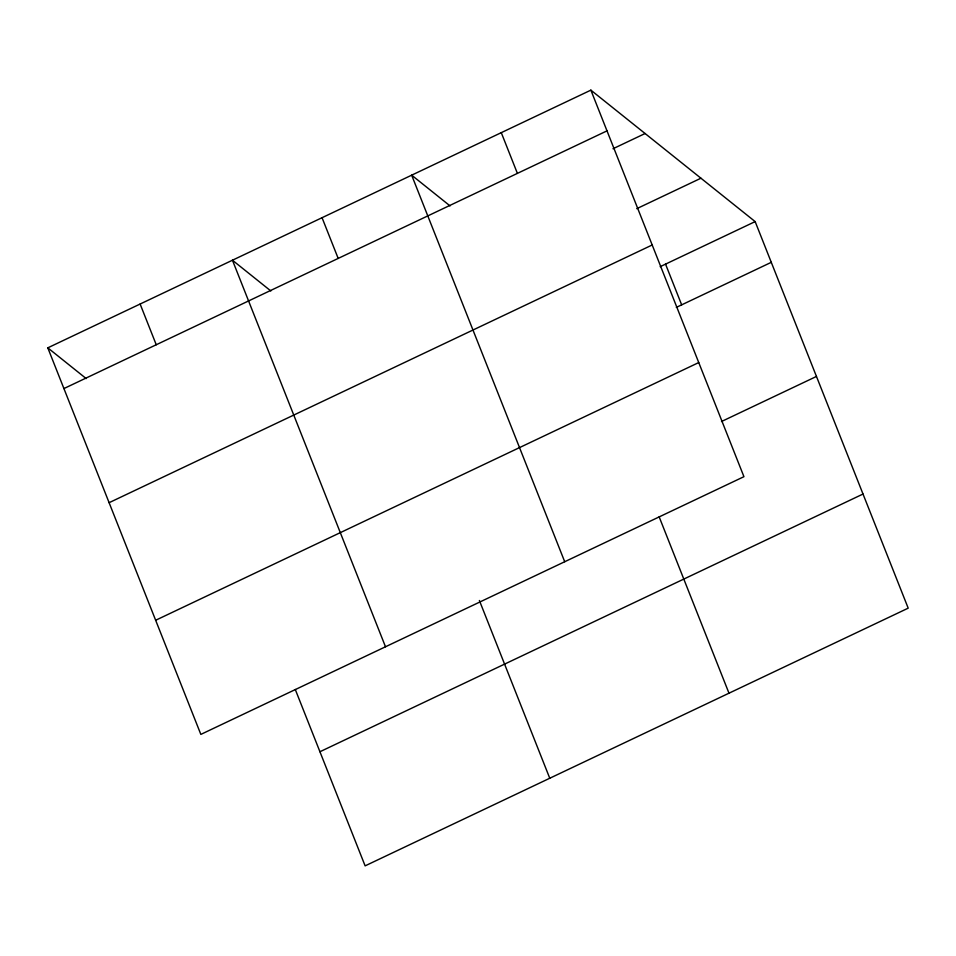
<?xml version="1.0" encoding="UTF-8"?>
<svg xmlns="http://www.w3.org/2000/svg" width="956" height="956" viewBox="0 0 956 956"><rect width="100%" height="100%" fill="white"/><g stroke="black" fill="none" stroke-linecap="round" stroke-linejoin="round"><path stroke-width="1.43" d="M590.88 90.139L743.935 476.685L200.844 734.399L47.8 347.841L590.88 90.139L755.156 221.601L908.2 608.159L365.12 865.861L295.285 689.491M63.921 388.566L607 130.864M612.987 148.754L645.097 133.517M636.744 208.683L700.939 178.222M109.103 502.689L652.195 244.987M660.19 266.664L755.156 221.601M676.322 307.39L771.277 262.326M155.661 620.265L698.74 362.563M721.505 421.512L816.46 376.449M319.937 751.739L863.017 494.037M450.061 205.91L411.666 175.175L564.709 561.734M270.847 290.959L232.451 260.223L385.495 646.77M47.8 347.841L86.195 378.576M665.543 264.131L681.664 304.844M659.15 516.826L728.986 693.196M501.279 132.657L517.399 173.383M479.386 600.488L549.76 778.244M322.053 217.705L338.185 258.419M140.126 304.032L156.246 344.757"/></g></svg>
